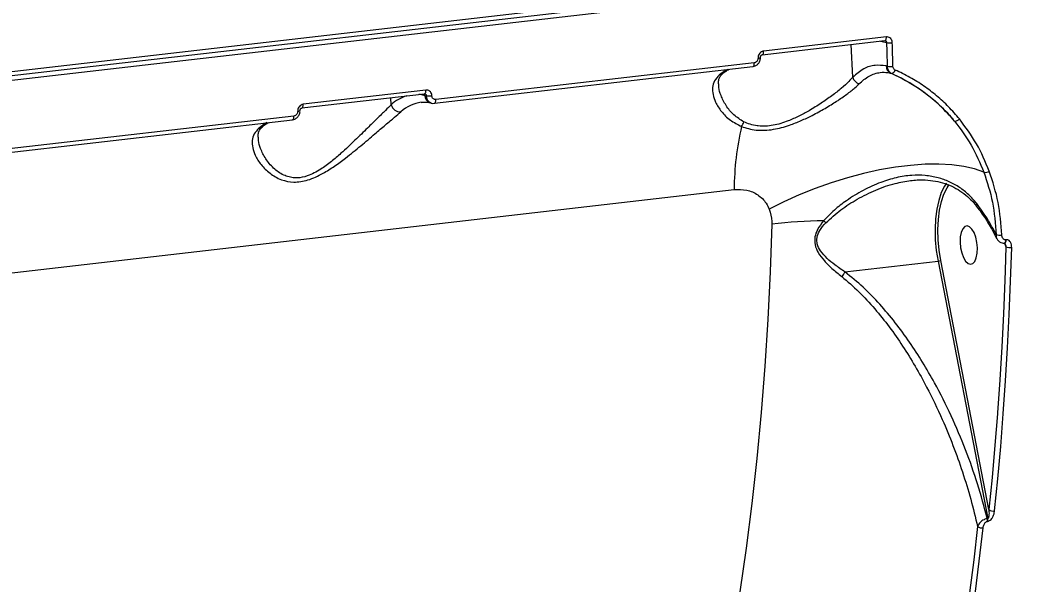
# Model space of a CAD drawing. Header units: millimetres. Extents: x 10684 to 26054, y -4768 to 6894.
# Drawn here: x 19522.5 to 19755.4, y -2894.3 to -2762.8 of the extents above; entities that cross this region are included whole.
import ezdxf

# ---------------------------------------------------------------- set-up
doc = ezdxf.new("R2010")
doc.units = ezdxf.units.MM
doc.layers.add('DIKOM_ОБЪЕКТ', color=7, linetype='Continuous')
doc.layers.add('DIKOM_РАЗМЕР_ОБЪЕКТА', color=7, linetype='Continuous')
doc.styles.add('style1', font='arial.ttf', dxfattribs={"width": 0.8})
doc.dimstyles.new('1-50', dxfattribs={"dimtxt": 300, "dimasz": 200, "dimexe": 100, "dimexo": 0, "dimgap": 100, "dimtad": 1, "dimtxsty": 'style1', "dimcen": 200, "dimclrd": 7, "dimclre": 7, "dimclrt": 7, "dimadec": 1, "dimazin": 2, "dimtfac": 1, "dimtmove": 0, "dimatfit": 2, "dimfxl": 0, "dimlwd": 25, "dimlwe": 18, "dimarcsym": 0})

# ---------------------------------------------------------------- blocks, each defined once
blk = doc.blocks.new('*D12')
at = {"layer": 'Defpoints', "color": 0, "transparency": 16777216}
for p in [(20201.02, 3555.88), (18130.62, -3300.31), (24750.12, -3300.31)]:
    blk.add_point(p, dxfattribs=at)
at = {"layer": 'DIKOM_РАЗМЕР_ОБЪЕКТА', "color": 7, "lineweight": 18, "transparency": 16777216}
for p, q in [((20201.02, 3555.88), (24850.12, 3555.88)), ((18130.62, -3300.31), (24850.12, -3300.31))]:
    blk.add_line(p, q, dxfattribs=at)
at = {"layer": 'DIKOM_РАЗМЕР_ОБЪЕКТА', "color": 7, "lineweight": 25, "transparency": 16777216}
blk.add_line((24750.12, 3355.88), (24750.12, -3100.31), dxfattribs=at)
at = {"layer": 'DIKOM_РАЗМЕР_ОБЪЕКТА', "color": 7, "transparency": 16777216}
for points in [[(24716.79, 3355.88), (24783.45, 3355.88), (24750.12, 3555.88)], [(24716.79, -3100.31), (24783.45, -3100.31), (24750.12, -3300.31)]]:
    blk.add_solid(points, dxfattribs=at)
at = {"layer": 'DIKOM_РАЗМЕР_ОБЪЕКТА', "color": 7, "transparency": 16777216, "insert": (24496.95, 958.92), "char_height": 300, "attachment_point": 5, "rotation": 90, "style": 'style1'}
blk.add_mtext('6850', dxfattribs=at)

msp = doc.modelspace()

# ---------------------------------------------------------------- linework, layer by layer
at = {"layer": 'DIKOM_ОБЪЕКТ', "color": 7, "linetype": 'Continuous', "lineweight": 15}
for p, q in [((19331.961, -2797.425), (19764.402, -2747.51)), ((19764.734, -2746.616), (19332.292, -2796.532)), ((19332.386, -2798.515), (19764.828, -2748.6)), ((19724.254, -2766.707), (19695.662, -2770.008)), ((19695.329, -2770.865), (19723.92, -2767.565)), ((19716.425, -2776.086), (19716.062, -2768.472)), ((19722.911, -2767.681), (19724.299, -2767.998)), ((19619.013, -2782.147), (19693.171, -2773.587)), ((19693.505, -2772.735), (19619.347, -2781.295)), ((19724.451, -2773.526), (19724.183, -2773.465)), ((19725.246, -2775.117), (19725.493, -2775.174)), ((19588.112, -2783.241), (19616.703, -2779.94)), ((19617.037, -2779.083), (19588.446, -2782.383)), ((19615.693, -2780.057), (19616.77, -2780.303)), ((19616.77, -2780.303), (19617.082, -2780.374)), ((19608.923, -2782.474), (19608.845, -2780.847)), ((19618.111, -2782.046), (19618.407, -2782.114)), ((19618.945, -2782.142), (19619.013, -2782.147)), ((19586.288, -2785.111), (19512.129, -2793.671)), ((19511.796, -2794.522), (19585.954, -2785.962)), ((19376.083, -2838.314), (19688.799, -2802.219)), ((19751.744, -2814.69), (19751.822, -2814.681)), ((19751.77, -2814.687), (19752.105, -2815.534)), ((19751.812, -2814.684), (19751.822, -2814.681)), ((19751.822, -2814.681), (19751.847, -2814.676)), ((19752.105, -2815.534), (19751.938, -2821.053)), ((19752.156, -2813.944), (19752.077, -2813.953)), ((19714.619, -2821.424), (19736.284, -2818.923)), ((19736.284, -2818.923), (19747.857, -2878.848)), ((19748.135, -2876.761), (19736.934, -2818.76)), ((19747.857, -2878.848), (19747.748, -2878.861)), ((19747.778, -2879.492), (19747.887, -2879.48))]:
    msp.add_line(p, q, dxfattribs=at)
at = {"layer": 'DIKOM_ОБЪЕКТ', "color": 7, "linetype": 'Continuous', "lineweight": 15, "flags": 128}
for points in [[(19723.92, -2767.565), (19723.937, -2767.562), (19724.017, -2767.527), (19724.089, -2767.457), (19724.15, -2767.354), (19724.199, -2767.222), (19724.233, -2767.067), (19724.252, -2766.893), (19724.254, -2766.707)], [(19724.299, -2767.998), (19724.319, -2768.69), (19724.34, -2769.381), (19724.359, -2770.073), (19724.379, -2770.764), (19724.398, -2771.455), (19724.416, -2772.145), (19724.433, -2772.836), (19724.451, -2773.526)], [(19725.792, -2773.576), (19725.775, -2772.884), (19725.758, -2772.192), (19725.739, -2771.499), (19725.72, -2770.807), (19725.701, -2770.114), (19725.682, -2769.421), (19725.661, -2768.728), (19725.64, -2768.035)], [(19695.325, -2770.865), (19695.346, -2770.862), (19695.425, -2770.827), (19695.497, -2770.757), (19695.559, -2770.654), (19695.608, -2770.522), (19695.642, -2770.367), (19695.661, -2770.193), (19695.662, -2770.008)], [(19693.171, -2773.587), (19693.188, -2773.584), (19693.267, -2773.549), (19693.339, -2773.48), (19693.4, -2773.378), (19693.448, -2773.247), (19693.483, -2773.092), (19693.502, -2772.92), (19693.505, -2772.735)], [(19616.77, -2780.303), (19615.735, -2780.129), (19615.346, -2780.097)], [(19616.703, -2779.94), (19616.72, -2779.938), (19616.8, -2779.903), (19616.872, -2779.832), (19616.933, -2779.729), (19616.982, -2779.598), (19617.016, -2779.442), (19617.035, -2779.269), (19617.037, -2779.083)], [(19588.108, -2783.241), (19588.129, -2783.238), (19588.209, -2783.203), (19588.281, -2783.132), (19588.342, -2783.03), (19588.391, -2782.898), (19588.425, -2782.743), (19588.443, -2782.569), (19588.446, -2782.383)], [(19619.013, -2782.147), (19619.029, -2782.144), (19619.109, -2782.109), (19619.18, -2782.039), (19619.242, -2781.937), (19619.29, -2781.807), (19619.325, -2781.652), (19619.344, -2781.48), (19619.347, -2781.295)], [(19585.954, -2785.962), (19585.971, -2785.96), (19586.05, -2785.925), (19586.121, -2785.855), (19586.183, -2785.753), (19586.232, -2785.623), (19586.266, -2785.468), (19586.285, -2785.296), (19586.288, -2785.111)], [(19746.974, -2798.202), (19744.776, -2797.441), (19742.282, -2796.871), (19739.52, -2796.499), (19736.514, -2796.329), (19733.295, -2796.361), (19729.895, -2796.595), (19726.347, -2797.031), (19722.687, -2797.662), (19718.95, -2798.482), (19715.174, -2799.485), (19711.395, -2800.659), (19707.651, -2801.993), (19703.979, -2803.475), (19700.416, -2805.088), (19696.996, -2806.818)], [(19738.238, -2800.743), (19737.782, -2801.437), (19737.041, -2802.957), (19736.44, -2804.763), (19735.992, -2806.814), (19735.708, -2809.062), (19735.594, -2811.453), (19735.654, -2813.933), (19735.886, -2816.442), (19736.284, -2818.923)], [(19736.934, -2818.76), (19736.548, -2816.354), (19736.324, -2813.921), (19736.266, -2811.516), (19736.376, -2809.198), (19736.651, -2807.018), (19737.085, -2805.03), (19737.668, -2803.278), (19738.387, -2801.804), (19738.857, -2801.094)], [(19697.587, -2810.284), (19697.206, -2821.421), (19696.666, -2832.454), (19695.968, -2843.373), (19695.111, -2854.169), (19694.098, -2864.832), (19692.929, -2875.351), (19691.605, -2885.717), (19690.126, -2895.92)], [(19745.084, -2813.339), (19744.683, -2812.262), (19744.182, -2811.421), (19743.622, -2810.883), (19743.048, -2810.692), (19742.506, -2810.864), (19742.041, -2811.384), (19741.689, -2812.211), (19741.481, -2813.278), (19741.432, -2814.498), (19741.546, -2815.772), (19741.815, -2816.997), (19742.216, -2818.074), (19742.717, -2818.915), (19743.277, -2819.453), (19743.852, -2819.644), (19744.393, -2819.472), (19744.858, -2818.952), (19745.21, -2818.125), (19745.418, -2817.058), (19745.467, -2815.838), (19745.353, -2814.564), (19745.084, -2813.339)], [(19749.468, -2877.064), (19750.214, -2869.59), (19750.889, -2862.054), (19751.493, -2854.459), (19752.027, -2846.807), (19752.489, -2839.101), (19752.88, -2831.345), (19753.199, -2823.541), (19753.447, -2815.692)], [(19751.745, -2814.69), (19751.795, -2814.677), (19751.905, -2814.59), (19751.994, -2814.431), (19752.053, -2814.213), (19752.077, -2813.953)], [(19751.847, -2814.676), (19751.872, -2814.668), (19751.984, -2814.581), (19752.072, -2814.422), (19752.131, -2814.204), (19752.156, -2813.944)], [(19751.938, -2821.053), (19751.858, -2823.364), (19751.54, -2831.15), (19751.15, -2838.888), (19750.688, -2846.575), (19750.156, -2854.209), (19750.136, -2854.471)], [(19750.136, -2854.471), (19749.553, -2861.786), (19748.879, -2869.305), (19748.135, -2876.761)], [(19745.489, -2880.715), (19744.594, -2888.452), (19743.623, -2896.113), (19742.575, -2903.693), (19741.451, -2911.191), (19740.251, -2918.602), (19738.976, -2925.924), (19737.626, -2933.154), (19736.203, -2940.288)], [(19737.479, -2940.702), (19738.906, -2933.552), (19740.259, -2926.307), (19741.537, -2918.969), (19742.739, -2911.541), (19743.865, -2904.026), (19744.916, -2896.429), (19745.89, -2888.751), (19746.786, -2880.997)]]:
    msp.add_lwpolyline(points, dxfattribs=at)
at = {"layer": 'DIKOM_ОБЪЕКТ', "color": 7, "linetype": 'Continuous', "lineweight": 15}
for centre, radius, start, end in [((19725.08, -2763.961), 4.112, 259.04702, 277.82724), ((19694.436, -2770.878), 0.769, 265.00921, 309.04294), ((19726.044, -2773.436), 1.861, 180.89862, 244.63032), ((19725.262, -2769.76), 3.852, 257.83691, 277.90961), ((19692.022, -2783.2), 10.135, 118.25981, 131.28012), ((19685.171, -2774.047), 1.546, 276.1151, 310.25045), ((19718.634, -2775.455), 2.298, 195.9574, 250.92217), ((19725.319, -2774.181), 1.008, 279.92739, 347.47791), ((19615.477, -2789.81), 9.837, 107.34629, 131.77962), ((19618.593, -2780.288), 1.823, 180.46799, 254.67525), ((19617.863, -2776.343), 4.106, 259.03087, 277.8445), ((19611.04, -2781.972), 2.176, 193.35683, 273.61242), ((19617.109, -2790.624), 8.785, 97.59995, 132.46848), ((19587.218, -2783.252), 0.771, 265.0858, 308.96635), ((19584.847, -2795.634), 10.206, 118.31347, 131.24002), ((19577.954, -2786.423), 1.546, 276.12137, 310.25802), ((19755.55, -2802.682), 66.752, 166.88507, 179.6021), ((19688.213, -2785.71), 2.957, 321.86798, 345.1402), ((19740.178, -2784.913), 1.404, 269.06407, 320.8897), ((19747.265, -2796.407), 1.818, 260.79532, 301.82665), ((19711.463, -2933.368), 123.864, 90.84781, 96.43224), ((19717.074, -2800.616), 11.604, 230.09934, 233.60566), ((19750.623, -2810.322), 2.523, 251.86865, 281.92689), ((19753.07, -2813.114), 2.605, 248.26607, 278.32667), ((19736.076, -2816.726), 2.207, 275.39345, 292.87663), ((19749.193, -2875.198), 1.887, 235.92943, 278.38405), ((19746.525, -2879.077), 1.938, 237.6915, 277.75097), ((19745.605, -2879.279), 2.183, 354.39215, 11.05225), ((19745.726, -2879.266), 2.171, 354.34076, 11.10159)]:
    msp.add_arc(centre, radius, start, end, dxfattribs=at)
for points, knots in [([(19762.126, -2886.049), (19762.599, -2881.928), (19763.882, -2870.741), (19765.497, -2852.016), (19766.813, -2829.804), (19767.533, -2807.156), (19767.666, -2784.191), (19767.208, -2761.01), (19766.154, -2737.686), (19764.495, -2714.255), (19762.246, -2690.757), (19759.419, -2667.267), (19756.026, -2643.893), (19752.085, -2620.746), (19747.602, -2597.898), (19742.574, -2575.395), (19737.019, -2553.268), (19730.96, -2531.582), (19724.426, -2510.436), (19717.447, -2489.931), (19710.039, -2470.136), (19702.209, -2451.099), (19693.975, -2432.837), (19685.368, -2415.399), (19676.429, -2398.864), (19667.198, -2383.313), (19657.701, -2368.802), (19647.95, -2355.377), (19637.966, -2343.038), (19627.781, -2331.815), (19617.444, -2321.757), (19607.003, -2312.911), (19596.978, -2305.681), (19587.392, -2299.863), (19578.261, -2295.324), (19570.417, -2292.108), (19565.64, -2290.798), (19563.904, -2290.322)], [0, 0, 0, 0, 0.0172843, 0.0469173, 0.0766438, 0.1064176, 0.1361916, 0.1659181, 0.1955511, 0.225184, 0.2549104, 0.2846843, 0.3144583, 0.3441846, 0.3738177, 0.4034502, 0.4331762, 0.4629499, 0.4927236, 0.5224495, 0.5520821, 0.5817148, 0.6114411, 0.6412151, 0.6709887, 0.7007149, 0.7303479, 0.7599809, 0.789707, 0.8194809, 0.8492546, 0.8789808, 0.9086138, 0.9340961, 0.9597137, 0.9853617, 1, 1, 1, 1]), ([(19813.111, -2803.019), (19813.404, -2796.88), (19813.989, -2784.601), (19814.333, -2765.821), (19814.279, -2746.813), (19813.763, -2726.924), (19812.739, -2706.252), (19811.149, -2684.856), (19809.006, -2663.271), (19806.291, -2641.568), (19802.992, -2619.822), (19799.216, -2598.74), (19795.003, -2578.379), (19790.402, -2558.776), (19785.285, -2539.387), (19779.646, -2520.294), (19773.489, -2501.572), (19766.803, -2483.244), (19759.591, -2465.41), (19751.826, -2448.068), (19743.611, -2431.507), (19735.149, -2416.112), (19726.534, -2401.949), (19717.824, -2388.988), (19708.781, -2376.85), (19699.428, -2365.61), (19689.794, -2355.324), (19680.152, -2346.27), (19670.545, -2338.421), (19661.007, -2331.737), (19651.331, -2326.028), (19641.55, -2321.474), (19634.292, -2318.658), (19630.351, -2317.733), (19629.682, -2317.576)], [0, 0, 0, 0, 0.0290593, 0.0581185, 0.0874669, 0.1168153, 0.1492594, 0.1817285, 0.2141721, 0.2475721, 0.2809999, 0.3143995, 0.3458227, 0.3772698, 0.4086926, 0.4410225, 0.4733784, 0.5057082, 0.5392073, 0.5727065, 0.6066867, 0.640667, 0.672582, 0.7045217, 0.7364373, 0.7692823, 0.8021543, 0.8350001, 0.8663377, 0.8976984, 0.9290364, 0.9612194, 0.9934267, 1, 1, 1, 1]), ([(19657.209, -3111.521), (19657.837, -3111.183), (19660.041, -3109.998), (19663.755, -3107.647), (19668.35, -3104.474), (19672.871, -3100.98), (19677.322, -3097.192), (19681.696, -3093.106), (19685.992, -3088.728), (19690.205, -3084.061), (19694.332, -3079.106), (19698.371, -3073.871), (19702.317, -3068.357), (19706.169, -3062.569), (19709.921, -3056.512), (19713.575, -3050.191), (19717.123, -3043.609), (19720.567, -3036.773), (19723.901, -3029.688), (19727.125, -3022.358), (19730.235, -3014.79), (19733.229, -3006.989), (19736.106, -2998.961), (19738.863, -2990.713), (19741.497, -2982.249), (19744.008, -2973.578), (19746.393, -2964.704), (19748.651, -2955.636), (19750.78, -2946.379), (19752.777, -2936.941), (19754.644, -2927.328), (19756.376, -2917.549), (19757.974, -2907.609), (19759.435, -2897.518), (19760.761, -2887.281), (19761.948, -2876.908), (19762.995, -2866.406), (19763.905, -2855.782), (19764.673, -2845.044), (19765.3, -2834.202), (19765.787, -2823.262), (19766.131, -2812.233), (19766.334, -2801.123), (19766.395, -2789.941), (19766.315, -2778.696), (19766.09, -2767.394), (19765.771, -2757.306), (19765.492, -2750.98), (19765.38, -2748.449)], [0, 0, 0, 0, 0.0088214, 0.0309508, 0.0530924, 0.0752454, 0.0974094, 0.1195825, 0.141764, 0.1639524, 0.186146, 0.2083442, 0.2305456, 0.2527491, 0.2749542, 0.2971607, 0.3193671, 0.3415736, 0.3637795, 0.3859851, 0.4081895, 0.4303929, 0.4525956, 0.4747972, 0.4969973, 0.5191967, 0.541395, 0.5635925, 0.5857889, 0.6079842, 0.6301784, 0.6523723, 0.6745649, 0.696757, 0.718948, 0.7411388, 0.7633286, 0.785518, 0.8077068, 0.8298953, 0.852083, 0.8742704, 0.8964574, 0.9186441, 0.9408306, 0.9630167, 0.9852026, 1, 1, 1, 1]), ([(19725.64, -2768.035), (19725.63, -2767.926), (19725.605, -2767.652), (19725.432, -2767.254), (19725.117, -2766.913), (19724.707, -2766.704), (19724.405, -2766.706), (19724.254, -2766.707)], [0, 0, 0, 0, 0.141853, 0.3567041, 0.5713096, 0.7856458, 1, 1, 1, 1]), ([(19723.92, -2767.566), (19723.924, -2767.565), (19723.952, -2767.559), (19723.968, -2767.566), (19723.982, -2767.572)], [0, 0, 0, 0, 0.1264525, 1, 1, 1, 1]), ([(19723.982, -2767.57), (19723.988, -2767.57), (19724.044, -2767.573), (19724.137, -2767.631), (19724.239, -2767.74), (19724.292, -2767.872), (19724.297, -2767.962), (19724.299, -2767.998)], [0, 0, 0, 0, 0.03301253, 0.29647885, 0.56055603, 0.82513205, 1, 1, 1, 1]), ([(19693.17, -2773.569), (19693.356, -2773.537), (19693.769, -2773.467), (19694.323, -2773.068), (19694.745, -2772.473), (19694.937, -2771.896), (19694.906, -2771.561), (19694.898, -2771.476)], [0, 0, 0, 0, 0.1909033, 0.4221285, 0.6636867, 0.9155825, 1, 1, 1, 1]), ([(19695.662, -2770.008), (19695.564, -2770.026), (19695.316, -2770.073), (19694.945, -2770.294), (19694.615, -2770.668), (19694.398, -2771.139), (19694.379, -2771.476), (19694.369, -2771.644)], [0, 0, 0, 0, 0.1406598, 0.3550752, 0.5698815, 0.7848761, 1, 1, 1, 1]), ([(19694.922, -2771.474), (19694.921, -2771.466), (19694.915, -2771.412), (19694.934, -2771.293), (19694.989, -2771.141), (19695.078, -2771.009), (19695.181, -2770.918), (19695.274, -2770.872), (19695.311, -2770.87), (19695.327, -2770.869)], [0, 0, 0, 0, 0.0278296, 0.1835683, 0.3446977, 0.5062021, 0.6757186, 0.8622061, 1, 1, 1, 1]), ([(19694.369, -2771.644), (19694.362, -2771.757), (19694.349, -2771.981), (19694.204, -2772.295), (19693.984, -2772.545), (19693.736, -2772.692), (19693.57, -2772.723), (19693.505, -2772.735)], [0, 0, 0, 0, 0.2151022, 0.4301152, 0.6449399, 0.8593338, 1, 1, 1, 1]), ([(19724.183, -2773.465), (19723.339, -2773.358), (19721.555, -2773.131), (19718.911, -2773.955), (19717.262, -2775.369), (19716.425, -2776.086)], [0, 0, 0, 0, 0.3069754, 0.6484634, 1, 1, 1, 1]), ([(19724.451, -2773.526), (19724.454, -2773.585), (19724.471, -2773.864), (19724.612, -2774.342), (19724.969, -2774.873), (19725.318, -2775.074), (19725.493, -2775.174)], [0, 0, 0, 0, 0.0818926, 0.3879962, 0.6939074, 1, 1, 1, 1]), ([(19726.303, -2774.399), (19726.216, -2774.349), (19726.043, -2774.249), (19725.868, -2773.984), (19725.801, -2773.745), (19725.794, -2773.605), (19725.792, -2773.576)], [0, 0, 0, 0, 0.3055564, 0.6116699, 0.9180377, 1, 1, 1, 1]), ([(19685.336, -2775.584), (19684.932, -2776.015), (19684.123, -2776.879), (19683.709, -2778.435), (19683.812, -2780.12), (19684.47, -2782.02), (19685.765, -2784.071), (19687.722, -2786.128), (19689.622, -2787.077), (19690.539, -2787.536)], [0, 0, 0, 0, 0.13165935, 0.26348909, 0.39514081, 0.52687226, 0.68829756, 0.84953403, 1, 1, 1, 1]), ([(19685.16, -2777.592), (19685.165, -2777.306), (19685.175, -2776.712), (19685.467, -2776.05), (19685.789, -2775.548), (19686.124, -2775.285), (19686.205, -2775.221)], [0, 0, 0, 0, 0.3030826, 0.6317324, 0.9111534, 1, 1, 1, 1]), ([(19686.177, -2775.221), (19686.383, -2775.048), (19686.86, -2774.648), (19687.338, -2774.38), (19687.61, -2774.229)], [0, 0, 0, 0, 0.4320134, 1, 1, 1, 1]), ([(19716.425, -2776.086), (19716.143, -2776.4), (19715.403, -2777.224), (19713.814, -2778.662), (19711.632, -2780.38), (19709.11, -2782.145), (19706.504, -2783.758), (19703.905, -2785.165), (19701.122, -2786.418), (19698.459, -2787.245), (19696.123, -2787.516), (19694.9, -2787.484), (19693.697, -2787.339), (19692.506, -2787.081), (19691.549, -2786.673), (19691.071, -2786.468)], [0, 0, 0, 0, 0.0653962, 0.1716688, 0.2779461, 0.3832117, 0.4884127, 0.5706777, 0.6528084, 0.760433, 0.8161676, 0.8718881, 0.8800458, 0.9399709, 1, 1, 1, 1]), ([(19717.883, -2777.626), (19718.651, -2776.954), (19720.211, -2775.589), (19722.518, -2774.909), (19724.225, -2774.912), (19725.031, -2775.074), (19725.246, -2775.117)], [0, 0, 0, 0, 0.3414954, 0.692993, 0.9180243, 1, 1, 1, 1]), ([(19740.155, -2786.317), (19739.046, -2785.087), (19736.815, -2782.612), (19733.112, -2779.581), (19729.26, -2777.022), (19726.589, -2775.754), (19725.246, -2775.117)], [0, 0, 0, 0, 0.25985525, 0.52283288, 0.76022306, 1, 1, 1, 1]), ([(19725.493, -2775.174), (19727.674, -2776.264), (19730.978, -2777.915), (19734.917, -2780.952), (19737.702, -2783.48), (19739.345, -2785.38), (19740.155, -2786.317)], [0, 0, 0, 0, 0.3951723, 0.5986632, 0.8021662, 1, 1, 1, 1]), ([(19741.268, -2785.799), (19740.441, -2784.841), (19738.787, -2782.927), (19736.006, -2780.378), (19732.999, -2778.076), (19729.773, -2776.038), (19727.46, -2774.946), (19726.303, -2774.399)], [0, 0, 0, 0, 0.1978349, 0.3955011, 0.5931719, 0.7965907, 1, 1, 1, 1]), ([(19691.071, -2786.468), (19690.254, -2785.96), (19688.548, -2784.9), (19686.84, -2782.668), (19685.737, -2780.478), (19685.212, -2778.765), (19685.215, -2777.907), (19685.216, -2777.645)], [0, 0, 0, 0, 0.2220505, 0.4634415, 0.7114608, 0.9115682, 1, 1, 1, 1]), ([(19690.539, -2787.536), (19691.063, -2787.722), (19692.112, -2788.093), (19693.923, -2788.413), (19695.889, -2788.472), (19698.503, -2788.2), (19701.418, -2787.399), (19704.431, -2786.199), (19707.231, -2784.861), (19710.038, -2783.327), (19712.749, -2781.656), (19715.091, -2780.035), (19716.793, -2778.686), (19717.582, -2777.919), (19717.883, -2777.626)], [0, 0, 0, 0, 0.0610555, 0.1220445, 0.1836268, 0.2451942, 0.3548592, 0.4369198, 0.5191022, 0.6228164, 0.7265987, 0.8310941, 0.9355749, 1, 1, 1, 1]), ([(19616.703, -2779.942), (19616.707, -2779.941), (19616.735, -2779.934), (19616.751, -2779.941), (19616.765, -2779.947)], [0, 0, 0, 0, 0.1259614, 1, 1, 1, 1]), ([(19616.765, -2779.946), (19616.771, -2779.946), (19616.827, -2779.949), (19616.92, -2780.007), (19617.021, -2780.116), (19617.074, -2780.248), (19617.08, -2780.338), (19617.082, -2780.374)], [0, 0, 0, 0, 0.0323792, 0.2960523, 0.5603368, 0.8251205, 1, 1, 1, 1]), ([(19618.423, -2780.41), (19618.413, -2780.302), (19618.389, -2780.028), (19618.215, -2779.63), (19617.9, -2779.289), (19617.49, -2779.08), (19617.188, -2779.082), (19617.037, -2779.083)], [0, 0, 0, 0, 0.1418059, 0.3566879, 0.5712838, 0.7856427, 1, 1, 1, 1]), ([(19617.082, -2780.374), (19617.096, -2780.519), (19617.132, -2780.884), (19617.369, -2781.411), (19617.786, -2781.878), (19618.156, -2782.023), (19618.339, -2782.094)], [0, 0, 0, 0, 0.18149849, 0.45636952, 0.73110811, 1, 1, 1, 1]), ([(19619.347, -2781.295), (19619.246, -2781.296), (19619.044, -2781.297), (19618.771, -2781.158), (19618.562, -2780.931), (19618.447, -2780.666), (19618.43, -2780.483), (19618.423, -2780.41)], [0, 0, 0, 0, 0.21441289, 0.42874679, 0.64315199, 0.85807769, 1, 1, 1, 1]), ([(19608.923, -2782.474), (19608.492, -2782.903), (19607.557, -2783.833), (19605.672, -2785.686), (19603.306, -2788.02), (19600.503, -2790.77), (19597.672, -2793.445), (19595.005, -2795.734), (19592.915, -2797.289), (19591.019, -2798.405), (19589.172, -2799.217), (19587.6, -2799.531), (19586.185, -2799.519), (19585.096, -2799.346), (19583.318, -2798.687), (19581.381, -2797.246), (19579.611, -2795.056), (19578.523, -2792.851), (19577.995, -2791.144), (19577.998, -2790.29), (19577.999, -2790.031)], [0, 0, 0, 0, 0.0593323, 0.1285979, 0.1997479, 0.2839029, 0.370273, 0.4255841, 0.4820204, 0.5148469, 0.5485554, 0.596808, 0.6096641, 0.6397699, 0.670884, 0.7452031, 0.8243881, 0.9057459, 0.9713855, 1, 1, 1, 1]), ([(19588.446, -2782.383), (19588.347, -2782.402), (19588.099, -2782.449), (19587.728, -2782.67), (19587.398, -2783.044), (19587.181, -2783.515), (19587.162, -2783.852), (19587.152, -2784.02)], [0, 0, 0, 0, 0.1406583, 0.3550476, 0.569878, 0.7848735, 1, 1, 1, 1]), ([(19615.93, -2781.951), (19616.081, -2781.924), (19616.645, -2781.823), (19617.373, -2781.896), (19617.964, -2782.016), (19618.111, -2782.046)], [0, 0, 0, 0, 0.2143006, 0.8040414, 1, 1, 1, 1]), ([(19618.339, -2782.094), (19618.342, -2782.096), (19618.526, -2782.185), (19618.738, -2782.164), (19618.945, -2782.142)], [0, 0, 0, 0, 0.0206935, 1, 1, 1, 1]), ([(19578.119, -2787.959), (19577.715, -2788.391), (19576.906, -2789.255), (19576.492, -2790.81), (19576.595, -2792.496), (19577.255, -2794.393), (19578.538, -2796.458), (19580.557, -2798.475), (19583.109, -2800.005), (19585.699, -2800.57), (19587.859, -2800.428), (19589.58, -2800.036), (19591.331, -2799.361), (19593.427, -2798.289), (19595.778, -2796.785), (19598.731, -2794.588), (19601.909, -2792.016), (19605.007, -2789.385), (19607.635, -2787.158), (19609.702, -2785.406), (19610.713, -2784.541), (19611.177, -2784.144)], [0, 0, 0, 0, 0.0554784, 0.1110255, 0.1665, 0.2220087, 0.2900264, 0.3579659, 0.4226789, 0.4774112, 0.5052466, 0.5330942, 0.5627124, 0.592374, 0.6404342, 0.6885839, 0.7603273, 0.8320639, 0.8910039, 0.9498677, 1, 1, 1, 1]), ([(19585.953, -2785.944), (19586.139, -2785.913), (19586.552, -2785.843), (19587.106, -2785.444), (19587.528, -2784.849), (19587.72, -2784.272), (19587.689, -2783.936), (19587.681, -2783.852)], [0, 0, 0, 0, 0.1909012, 0.4219946, 0.6636422, 0.9155352, 1, 1, 1, 1]), ([(19587.152, -2784.02), (19587.145, -2784.132), (19587.132, -2784.357), (19586.987, -2784.671), (19586.767, -2784.921), (19586.519, -2785.067), (19586.353, -2785.099), (19586.288, -2785.111)], [0, 0, 0, 0, 0.2151168, 0.4302755, 0.644925, 0.8595889, 1, 1, 1, 1]), ([(19587.706, -2783.849), (19587.705, -2783.841), (19587.699, -2783.788), (19587.718, -2783.669), (19587.772, -2783.517), (19587.861, -2783.385), (19587.965, -2783.294), (19588.056, -2783.248), (19588.094, -2783.246), (19588.11, -2783.245)], [0, 0, 0, 0, 0.0278389, 0.1835154, 0.3448095, 0.5060326, 0.6759526, 0.86216, 1, 1, 1, 1]), ([(19577.969, -2790.031), (19577.955, -2789.865), (19577.913, -2789.367), (19578.102, -2788.733), (19578.411, -2788.111), (19578.831, -2787.731), (19578.98, -2787.597)], [0, 0, 0, 0, 0.15864025, 0.47572473, 0.81481685, 1, 1, 1, 1]), ([(19578.96, -2787.596), (19579.166, -2787.424), (19579.642, -2787.023), (19580.121, -2786.756), (19580.393, -2786.604)], [0, 0, 0, 0, 0.431992, 1, 1, 1, 1]), ([(19740.155, -2786.317), (19741.509, -2788.115), (19744.248, -2791.752), (19746.059, -2796.035), (19746.974, -2798.202)], [0, 0, 0, 0, 0.4941587, 1, 1, 1, 1]), ([(19748.224, -2797.952), (19747.314, -2795.787), (19745.472, -2791.406), (19742.68, -2787.683), (19741.268, -2785.799)], [0, 0, 0, 0, 0.49416647, 1, 1, 1, 1]), ([(19745.313, -2805.505), (19744.706, -2804.794), (19743.494, -2803.37), (19741.319, -2801.67), (19738.925, -2800.342), (19736.23, -2799.39), (19733.299, -2798.89), (19730.022, -2798.865), (19726.552, -2799.392), (19722.749, -2800.545), (19718.828, -2802.33), (19715.227, -2804.578), (19712.095, -2806.949), (19710.452, -2808.662), (19709.63, -2809.518)], [0, 0, 0, 0, 0.0677668, 0.135567, 0.2063214, 0.2771013, 0.3568898, 0.4367137, 0.5289586, 0.6212456, 0.7291477, 0.837088, 0.9185951, 1, 1, 1, 1]), ([(19746.974, -2798.202), (19747.73, -2800.504), (19749.261, -2805.165), (19749.644, -2810.18), (19749.838, -2812.719)], [0, 0, 0, 0, 0.49373592, 1, 1, 1, 1]), ([(19751.144, -2812.79), (19750.954, -2810.259), (19750.569, -2805.134), (19749.012, -2800.366), (19748.224, -2797.952)], [0, 0, 0, 0, 0.4937914, 1, 1, 1, 1]), ([(19710.189, -2809.957), (19711.317, -2808.923), (19713.577, -2806.852), (19717.568, -2804.368), (19721.792, -2802.25), (19725.985, -2800.758), (19728.708, -2800.335), (19729.914, -2800.148)], [0, 0, 0, 0, 0.1991971, 0.3987801, 0.6139328, 0.8289724, 1, 1, 1, 1]), ([(19729.919, -2800.159), (19730.431, -2800.094), (19731.778, -2799.92), (19733.9, -2799.98), (19736.243, -2800.32), (19738.442, -2800.973), (19740.472, -2801.907), (19742.312, -2803.124), (19743.915, -2804.495), (19744.807, -2805.581), (19745.218, -2806.081)], [0, 0, 0, 0, 0.0887805, 0.2333492, 0.3732209, 0.5104524, 0.6424965, 0.7696468, 0.8940462, 1, 1, 1, 1]), ([(19688.799, -2802.219), (19689.793, -2802.198), (19691.76, -2802.158), (19694.372, -2803.332), (19696.13, -2805.001), (19696.768, -2806.34), (19696.996, -2806.818)], [0, 0, 0, 0, 0.2885664, 0.5716294, 0.8470365, 1, 1, 1, 1]), ([(19745.248, -2806.054), (19745.227, -2806.038), (19745.144, -2805.979), (19745.183, -2805.785), (19745.261, -2805.597), (19745.305, -2805.519), (19745.313, -2805.505)], [0, 0, 0, 0, 0.1783996, 0.6898433, 0.9431111, 1, 1, 1, 1]), ([(19745.201, -2806.077), (19745.413, -2806.342), (19746.361, -2807.525), (19747.794, -2809.732), (19749.155, -2811.992), (19749.773, -2813.309), (19749.922, -2813.624)], [0, 0, 0, 0, 0.1103437, 0.4941753, 0.8786419, 1, 1, 1, 1]), ([(19749.838, -2812.719), (19749.184, -2811.492), (19747.868, -2809.025), (19746.167, -2806.683), (19745.313, -2805.505)], [0, 0, 0, 0, 0.4973138, 1, 1, 1, 1]), ([(19696.996, -2806.818), (19697.267, -2807.739), (19697.567, -2808.756), (19697.592, -2809.958), (19697.589, -2810.173), (19697.587, -2810.284)], [0, 0, 0, 0, 0.8217495, 0.9078631, 1, 1, 1, 1]), ([(19709.63, -2809.518), (19709.121, -2810.173), (19708.235, -2811.312), (19707.522, -2813.254), (19707.554, -2815.16), (19708.383, -2817.07), (19709.796, -2818.884), (19711.66, -2820.718), (19713.088, -2821.87), (19713.857, -2822.49)], [0, 0, 0, 0, 0.1508005, 0.2625514, 0.3758363, 0.5043781, 0.6581073, 0.8160059, 1, 1, 1, 1]), ([(19714.619, -2821.424), (19713.824, -2820.88), (19712.372, -2819.886), (19710.427, -2818.301), (19708.967, -2816.714), (19708.124, -2815.113), (19708.034, -2813.947), (19708.199, -2812.883), (19708.773, -2811.53), (19709.667, -2810.536), (19710.189, -2809.957)], [0, 0, 0, 0, 0.1920741, 0.3511825, 0.5094834, 0.6344423, 0.7186491, 0.7420945, 0.8495916, 1, 1, 1, 1]), ([(19749.838, -2812.719), (19749.817, -2812.942), (19749.787, -2813.272), (19749.931, -2813.518), (19749.978, -2813.597)], [0, 0, 0, 0, 0.6763966, 1, 1, 1, 1]), ([(19752.077, -2813.953), (19752.02, -2813.955), (19751.875, -2813.959), (19751.64, -2813.866), (19751.392, -2813.636), (19751.198, -2813.264), (19751.162, -2812.949), (19751.144, -2812.79)], [0, 0, 0, 0, 0.1032171, 0.262357, 0.4611359, 0.7281826, 1, 1, 1, 1]), ([(19749.963, -2813.64), (19750.087, -2813.844), (19750.322, -2814.229), (19750.876, -2814.584), (19751.375, -2814.737), (19751.658, -2814.677), (19751.741, -2814.659)], [0, 0, 0, 0, 0.3240406, 0.6130081, 0.8863899, 1, 1, 1, 1]), ([(19751.797, -2814.68), (19751.793, -2814.678), (19751.781, -2814.673), (19751.845, -2814.735), (19751.897, -2814.811), (19751.915, -2814.876), (19751.916, -2814.878)], [0, 0, 0, 0, 0.1949216, 0.5756295, 0.9848702, 1, 1, 1, 1]), ([(19751.908, -2814.881), (19751.941, -2814.961), (19752.03, -2815.172), (19752.076, -2815.395), (19752.105, -2815.534)], [0, 0, 0, 0, 0.37568639, 1, 1, 1, 1]), ([(19753.447, -2815.692), (19753.439, -2815.494), (19753.423, -2815.066), (19753.211, -2814.517), (19752.885, -2814.141), (19752.528, -2813.945), (19752.28, -2813.944), (19752.156, -2813.944)], [0, 0, 0, 0, 0.226764, 0.4919357, 0.6959512, 0.847712, 1, 1, 1, 1]), ([(19714.612, -2821.428), (19714.499, -2821.606), (19714.293, -2821.93), (19714.019, -2822.291), (19713.882, -2822.458), (19713.857, -2822.49)], [0, 0, 0, 0, 0.4995065, 0.9072904, 1, 1, 1, 1]), ([(19713.857, -2822.49), (19715.209, -2823.637), (19717.931, -2825.947), (19721.583, -2829.945), (19724.973, -2834.191), (19729.151, -2840.189), (19733.337, -2847.375), (19737.094, -2855.196), (19739.825, -2861.813), (19742.03, -2868.002), (19743.96, -2874.302), (19744.979, -2878.577), (19745.489, -2880.715)], [0, 0, 0, 0, 0.0803008, 0.1615655, 0.2421396, 0.3227394, 0.4866026, 0.6103962, 0.7072084, 0.8040253, 0.9020101, 1, 1, 1, 1]), ([(19714.612, -2821.428), (19714.612, -2821.427), (19714.613, -2821.425), (19714.616, -2821.425), (19714.618, -2821.424), (19714.619, -2821.424)], [0, 0, 0, 0, 0.2868745, 0.6893363, 1, 1, 1, 1]), ([(19747.748, -2878.861), (19747.031, -2876.161), (19745.598, -2870.762), (19742.765, -2862.767), (19739.438, -2854.887), (19735.179, -2846.443), (19730.761, -2839.212), (19726.365, -2833.192), (19722.77, -2828.906), (19718.904, -2824.883), (19716.047, -2822.583), (19714.612, -2821.428)], [0, 0, 0, 0, 0.1245767, 0.2491571, 0.3764192, 0.5036631, 0.6677196, 0.7510838, 0.8344254, 0.9167803, 1, 1, 1, 1]), ([(19748.135, -2876.761), (19748.156, -2877.127), (19748.185, -2877.653), (19748.121, -2878.288), (19748.051, -2878.607), (19747.97, -2878.775), (19747.905, -2878.833), (19747.875, -2878.846), (19747.859, -2878.848), (19747.857, -2878.848)], [0, 0, 0, 0, 0.50288114, 0.72190993, 0.87221385, 0.95148976, 0.97579928, 0.99631744, 1, 1, 1, 1]), ([(19747.887, -2879.48), (19747.976, -2879.461), (19748.173, -2879.419), (19748.505, -2879.203), (19748.853, -2878.826), (19749.239, -2878.147), (19749.413, -2877.526), (19749.462, -2877.115), (19749.468, -2877.064)], [0, 0, 0, 0, 0.0928392, 0.206149, 0.369319, 0.5724176, 0.94714, 1, 1, 1, 1]), ([(19747.748, -2878.861), (19747.635, -2878.883), (19747.39, -2878.931), (19746.965, -2879.107), (19746.498, -2879.394), (19745.995, -2879.847), (19745.657, -2880.311), (19745.528, -2880.62), (19745.489, -2880.715)], [0, 0, 0, 0, 0.11330345, 0.24714244, 0.42043851, 0.60735824, 0.88010796, 1, 1, 1, 1]), ([(19746.786, -2880.997), (19746.837, -2880.73), (19746.909, -2880.347), (19747.173, -2879.894), (19747.387, -2879.664), (19747.596, -2879.53), (19747.722, -2879.504), (19747.778, -2879.492)], [0, 0, 0, 0, 0.4371106, 0.6288229, 0.7908416, 0.9060951, 1, 1, 1, 1]), ([(19659.461, -3110.972), (19659.526, -3110.939), (19662.713, -3109.354), (19668.806, -3105.136), (19677.681, -3098.245), (19686.336, -3089.963), (19694.772, -3080.406), (19702.957, -3069.515), (19710.766, -3057.463), (19718.163, -3044.309), (19725.112, -3030.111), (19731.589, -3014.903), (19737.572, -2998.692), (19743.061, -2981.524), (19748.044, -2963.46), (19752.5, -2944.589), (19756.397, -2924.986), (19759.545, -2906.056), (19761.179, -2893.464), (19761.909, -2887.843)], [0, 0, 0, 0, 0.0012792, 0.0626834, 0.1239967, 0.1851313, 0.2486056, 0.3122796, 0.3760557, 0.4398321, 0.503506, 0.5669802, 0.6304548, 0.6941286, 0.7579048, 0.8216806, 0.8853551, 0.9488295, 1, 1, 1, 1])]:
    msp.add_open_spline(points, degree=3, knots=knots, dxfattribs=at)

# ---------------------------------------------------------------- dimensions: what is measured, and where the dimension line sits
at = {"layer": 'DIKOM_РАЗМЕР_ОБЪЕКТА'}
dim = msp.add_linear_dim(base=(24750.121, -3300.313), p1=(20201.023, 3555.882), p2=(18130.618, -3300.313), angle=90, text='6850', dimstyle='1-50', dxfattribs=at)
dim.commit()
dim.dimension.update_dxf_attribs({"geometry": '*D12', "text_midpoint": (24750.121, 958.916), "dimtype": 160})

doc.saveas('drawing.dxf')
